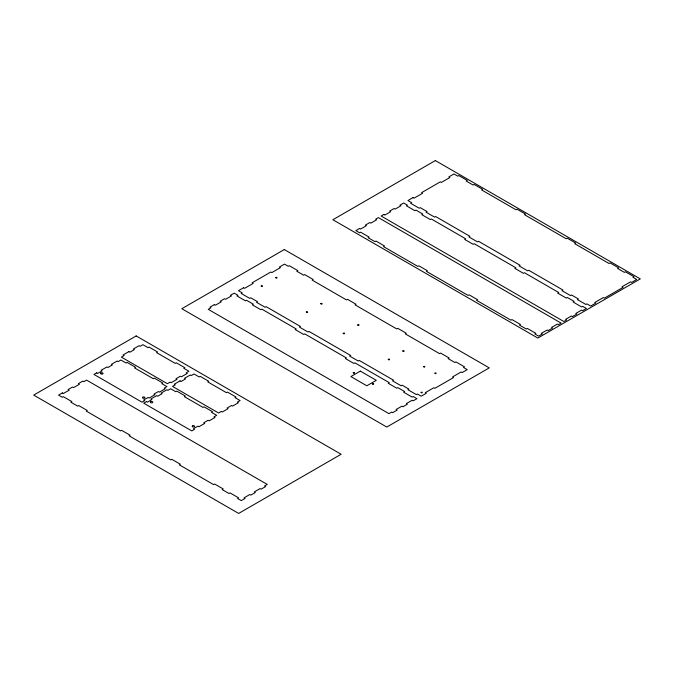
<?xml version="1.0" encoding="UTF-8"?>
<svg xmlns="http://www.w3.org/2000/svg" width="674" height="674" viewBox="0 0 674 674"><rect width="100%" height="100%" fill="white"/><g stroke="black" fill="none" stroke-linecap="round" stroke-linejoin="round"><path stroke-width="1.01" d="M423.66 366.715C424.957 368.333 425.505 365.35 423.66 366.715M320.782 303.688C322.231 305.533 322.897 302.154 320.782 303.688M261.175 286.037C262.624 287.882 263.29 284.504 261.175 286.037M275.691 277.654C277.107 279.508 277.84 276.138 275.691 277.654M434.932 373.202C436.162 374.845 436.836 371.88 434.932 373.202M421.098 392.428C422.295 394.079 423.028 391.114 421.098 392.428M388.249 359.377C389.58 361.264 390.457 357.911 388.249 359.377M402.774 350.994C404.055 352.89 405.007 349.536 402.774 350.994M353.227 372.823C354.507 374.727 355.468 371.374 353.227 372.823M343.167 333.335C344.431 335.239 345.417 331.894 343.167 333.335M357.683 324.952C358.93 326.856 359.95 323.52 357.683 324.952M372.36 383.86C373.59 385.772 374.634 382.436 372.36 383.86M306.308 311.978C307.243 313.958 308.759 310.697 306.308 311.978M142.61 397.289L142.5 397.466A1.205 0.699 -0.4 0 0 143.933 398.292A1.205 0.699 -0.4 0 0 144.632 397.18A1.205 0.699 -0.4 0 0 142.61 397.289M192.351 426.01L192.242 426.179A1.205 0.699 -0.4 0 0 193.674 427.004A1.205 0.699 -0.4 0 0 194.373 425.901A1.205 0.699 -0.4 0 0 192.351 426.01M100.78 373.11L100.712 373.211A1.205 0.699 -0.4 0 0 102.035 374.137A1.205 0.699 -0.4 0 0 102.819 373.042A1.205 0.699 -0.4 0 0 100.78 373.11M150.529 401.822L150.403 401.999A1.205 0.699 -0.4 0 0 151.785 402.858A1.205 0.699 -0.4 0 0 152.56 401.763A1.205 0.699 -0.4 0 0 150.529 401.822M435.345 160.572L332.872 219.732L537.827 338.062L640.3 278.901L435.345 160.572M284.302 249.557L181.82 308.717L386.775 427.046L489.257 367.886L284.302 249.557M136.173 335.938L33.7 395.099L238.655 513.428L341.128 454.268L136.173 335.938M128.894 351.601L123.081 354.954L124.109 355.552L121.379 357.127L167.396 383.7L170.134 382.124L171.154 382.714L176.967 379.361L175.939 378.771L180.379 376.202L181.407 376.8L187.212 373.447L186.184 372.848L188.922 371.273L183.8 368.316L184.819 367.726L176.285 362.797L175.257 363.387L156.562 352.595L157.581 351.997L149.047 347.068L148.019 347.658L142.896 344.7L140.158 346.276L139.139 345.686L133.334 349.039L134.353 349.629L129.913 352.199L128.894 351.601M214.383 304.597L209.943 307.167L210.97 307.757L208.232 309.332L388.94 413.659L391.67 412.084L392.698 412.673L397.138 410.112L396.11 409.514L401.915 406.169L402.942 406.759L407.382 404.189L406.355 403.6L412.168 400.246L413.187 400.836L416.945 398.671L413.187 396.506L412.168 397.096L403.625 392.167L404.653 391.569L397.82 387.626L396.792 388.216L388.249 383.287L389.277 382.697L354.945 362.873L353.926 363.471L345.383 358.534L346.411 357.945L304.732 333.883L303.713 334.481L295.17 329.544L296.198 328.954L261.866 309.139L260.838 309.728L252.303 304.8L253.323 304.201L246.49 300.259L245.471 300.857L236.928 295.92L237.956 295.33L234.198 293.165L230.441 295.33L231.46 295.92L225.655 299.273L224.636 298.683L220.196 301.244L221.215 301.842L215.41 305.196L214.383 304.597M243.592 287.739L238.47 290.696L242.227 292.87L241.199 293.46L249.742 298.388L250.762 297.798L257.594 301.741L256.575 302.331L265.109 307.26L266.137 306.67L300.461 326.494L299.441 327.084L307.976 332.012L309.004 331.423L350.682 355.484L349.654 356.074L358.197 361.003L359.217 360.413L393.549 380.229L392.521 380.827L401.064 385.755L402.092 385.166L408.916 389.109L407.896 389.698L416.431 394.627L417.459 394.037L421.216 396.202L426.339 393.245L425.319 392.656L433.854 387.727L434.882 388.317L453.577 377.524L452.557 376.926L461.092 371.997L462.12 372.596L467.242 369.63L463.485 367.465L464.512 366.875L455.969 361.938L454.942 362.536L448.109 358.593L449.137 357.995L440.594 353.066L439.574 353.656L405.243 333.841L406.27 333.251L397.727 328.314L396.708 328.912L355.029 304.85L356.057 304.26L347.514 299.323L346.487 299.922L312.163 280.098L313.183 279.508L304.648 274.579L303.62 275.169L296.787 271.226L297.815 270.628L289.272 265.699L288.253 266.289L284.495 264.124L279.365 267.081L280.392 267.671L271.849 272.608L270.83 272.01L252.127 282.81L253.154 283.4L244.611 288.329L243.592 287.739M96.677 372.857L93.947 374.432L142.003 402.176L144.742 400.6L143.705 400.002L148.154 397.449L149.181 398.039L154.986 394.686L153.967 394.096L158.407 391.527L159.426 392.125L165.231 388.772L164.212 388.182L166.941 386.598L161.819 383.641L162.847 383.051L154.304 378.122L153.276 378.712L134.581 367.92L135.609 367.322L127.066 362.393L126.038 362.983L120.916 360.026L118.186 361.601L117.175 361.02L111.37 364.373L112.381 364.954L107.941 367.524L106.93 366.934L101.117 370.287L102.128 370.877L97.688 373.438L96.677 372.857M62.32 392.925L58.562 395.099L62.32 397.264L63.348 396.674L71.882 401.603L70.863 402.193L77.687 406.144L78.715 405.546L87.258 410.483L86.23 411.073L120.562 430.888L121.581 430.298L130.124 435.227L129.096 435.825L170.775 459.879L171.794 459.289L180.337 464.218L179.309 464.816L213.641 484.631L214.669 484.042L223.204 488.97L222.184 489.56L229.017 493.503L230.036 492.913L238.579 497.842L237.551 498.44L241.309 500.605L245.066 498.44L244.047 497.842L249.852 494.489L250.88 495.087L255.32 492.517L254.292 491.927L260.097 488.574L261.124 489.164L265.564 486.603L264.537 486.013L267.275 484.438L86.575 380.111L83.837 381.686L82.818 381.096L78.378 383.658L79.397 384.247L73.592 387.601L72.565 387.011L68.125 389.572L69.152 390.17L63.348 393.515L62.32 392.925M359.596 228.444L355.838 230.618L359.596 232.783L360.624 232.193L369.158 237.122L368.139 237.711L374.971 241.663L375.991 241.065L384.534 245.993L383.506 246.591L417.838 266.407L418.866 265.817L427.4 270.746L426.381 271.336L468.051 295.397L469.079 294.808L477.613 299.736L476.594 300.326L510.917 320.15L511.945 319.56L520.488 324.489L519.46 325.079L526.293 329.022L527.321 328.432L535.855 333.36L534.836 333.959L538.593 336.124L542.351 333.959L541.323 333.36L547.128 330.007L548.156 330.605L552.596 328.036L551.568 327.446L557.373 324.093L558.401 324.683L561.13 323.107L378.384 217.601L375.654 219.176L376.673 219.766L370.868 223.119L369.849 222.53L365.401 225.091L366.429 225.68L360.624 229.034L359.596 228.444M383.851 214.442L381.113 216.017L563.868 321.532L566.598 319.956L565.579 319.358L571.384 316.005L572.403 316.603L576.851 314.033L575.823 313.444L581.628 310.091L582.656 310.68L586.414 308.515L582.656 306.341L581.628 306.94L573.094 302.003L574.113 301.413L567.281 297.47L566.261 298.06L557.718 293.131L558.746 292.541L524.414 272.717L523.386 273.315L514.852 268.378L515.871 267.789L474.201 243.727L473.173 244.325L464.639 239.388L465.658 238.798L431.335 218.983L430.307 219.572L421.764 214.644L422.792 214.046L415.959 210.103L414.931 210.692L406.397 205.764L407.416 205.174L403.659 203.009L399.901 205.174L400.929 205.764L395.124 209.117L394.096 208.527L389.656 211.088L390.684 211.678L384.871 215.031L383.851 214.442M413.052 197.583L407.93 200.54L411.688 202.706L410.668 203.304L419.203 208.232L420.231 207.643L427.063 211.585L426.035 212.175L434.578 217.104L435.598 216.514L469.93 236.33L468.902 236.928L477.445 241.856L478.473 241.267L520.143 265.32L519.115 265.918L527.658 270.847L528.686 270.257L563.009 290.073L561.99 290.663L570.524 295.6L571.552 295.001L578.385 298.953L577.357 299.542L585.9 304.471L586.928 303.881L590.685 306.047L595.808 303.089L594.78 302.5L603.323 297.571L604.342 298.161L623.046 287.368L622.018 286.77L630.561 281.842L631.58 282.431L636.711 279.474L632.953 277.309L633.973 276.719L625.438 271.782L624.41 272.38L617.578 268.429L618.606 267.839L610.063 262.911L609.035 263.5L574.711 243.685L575.731 243.087L567.196 238.158L566.168 238.748L524.498 214.694L525.518 214.096L516.983 209.167L515.955 209.757L481.624 189.942L482.651 189.352L474.108 184.423L473.089 185.013L466.256 181.07L467.276 180.472L458.741 175.543L457.713 176.133L453.956 173.968L448.833 176.925L449.861 177.515L441.318 182.443L440.291 181.854L421.595 192.654L422.623 193.244L414.08 198.173L413.052 197.583M180.051 380.886L174.246 384.239L175.274 384.837L172.536 386.413L218.561 412.985L221.299 411.41L222.319 411.999L228.124 408.646L227.104 408.056L231.544 405.487L232.572 406.077L238.377 402.732L237.349 402.134L240.087 400.558L234.956 397.601L235.984 397.011L227.441 392.083L226.422 392.672L207.718 381.872L208.746 381.282L200.203 376.353L199.184 376.943L194.061 373.986L191.323 375.561L190.304 374.971L184.491 378.325L185.518 378.914L181.079 381.484L180.051 380.886M146.418 401.569L143.688 403.153L191.753 430.897L194.483 429.321L193.446 428.723L197.903 426.162L198.923 426.76L204.728 423.407L203.708 422.817L208.148 420.247L209.167 420.837L214.981 417.492L213.953 416.894L216.683 415.319L211.56 412.362L212.588 411.772L204.045 406.835L203.026 407.433L184.322 396.632L185.35 396.042L176.807 391.114L175.788 391.704L170.657 388.746L167.927 390.322L166.916 389.741L161.111 393.094L162.122 393.675L157.682 396.245L156.671 395.655L150.866 399.008L151.877 399.589L147.429 402.159L146.418 401.569M360.346 371.121L350.884 376.581L366.833 385.789L376.294 380.33L360.346 371.121"/></g></svg>
